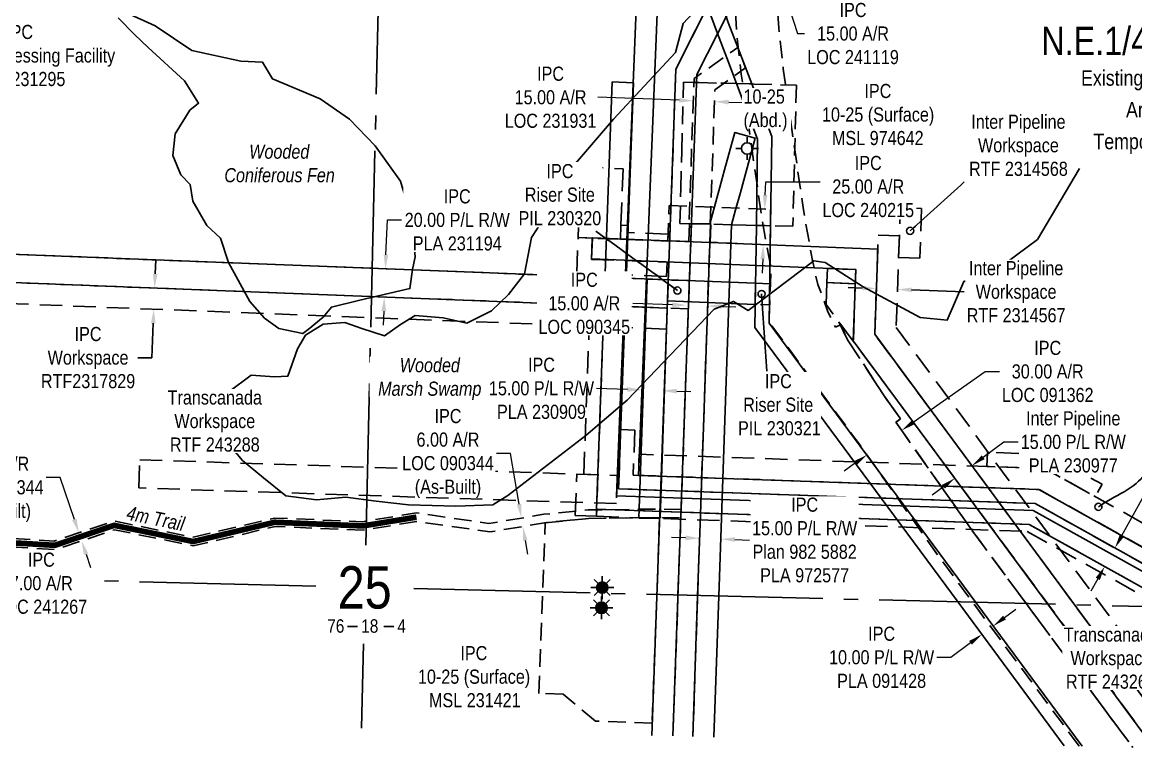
# Model space of a CAD drawing. Extents: x 394017 to 397185, y 6162863 to 6166407.
# Drawn here: x 395327 to 396116, y 6164206 to 6164729 of the extents above; entities that cross this region are included whole.
import ezdxf
from ezdxf.enums import TextEntityAlignment as Align

# ---------------------------------------------------------------- set-up
doc = ezdxf.new("R2010")
doc.units = 0
doc.header["$LTSCALE"] = 5
doc.header["$PDSIZE"] = 0.5
for name, pattern in [('foc-ACCESSROAD', [3.75, 2.5, -1.25]), ('foc-QUARTERLINE', [33, 25, -3, 2, -3]), ('HIDDEN2', [4.7625, 3.175, -1.5875])]:
    doc.linetypes.add(name, pattern=pattern)
doc.layers.get('Defpoints').update_dxf_attribs({"color": 9})
for name, color, linetype in [('10', 1, 'Continuous'), ('9', 3, 'Continuous'), ('AS-ROADS', 254, 'Continuous'), ('C-AR', 13, 'foc-ACCESSROAD'), ('C-RW', 13, 'Continuous'), ('C-SYMBOL', 7, 'Continuous'), ('C-WS', 13, 'foc-ACCESSROAD'), ('C-WS-S', 8, 'Continuous'), ('F-RW', 190, 'Continuous'), ('L-AREAREQUIRED', 7, 'Continuous'), ('L-AREAWORK', 7, 'Continuous'), ('L-SECLBL', 7, 'Continuous'), ('L-SECQ', 8, 'foc-QUARTERLINE'), ('T-EXISTING TFA', 220, 'HIDDEN2'), ('T-EXISTING TFA-T', 220, 'Continuous'), ('WETLAND', 143, 'Continuous'), ('WETLAND-T', 146, 'Continuous')]:
    doc.layers.add(name, color=color, linetype=linetype)
for name, color, linetype, lineweight in [('C-AR-T', 13, 'Continuous', 9), ('C-RW-T', 13, 'Continuous', 9), ('C-WS-T', 13, 'Continuous', 9), ('F-RW-T', 190, 'Continuous', 9), ('T-TEXT', 48, 'Continuous', 18)]:
    doc.layers.add(name, color=color, linetype=linetype, lineweight=lineweight)
doc.styles.add('100L', font='ARIALN.TTF', dxfattribs={"height": 11})
doc.styles.add('175L', font='ARIALN.TTF', dxfattribs={"height": 20})
doc.styles.add('80CG', font='ARIALN.TTF', dxfattribs={"height": 10})
doc.styles.add('80L', font='ARIALN.TTF', dxfattribs={"height": 10})
doc.styles.add('SIMPLEX', font='ARIALN.TTF')
doc.dimstyles.new('Compass 5 000', dxfattribs={"dimscale": 5, "dimtxt": 9, "dimasz": 2, "dimexe": 0.2, "dimexo": 0.0625, "dimgap": 0.5, "dimtad": 0, "dimtih": 1, "dimtoh": 1, "dimzin": 0, "dimdsep": 46, "dimtxsty": '80CG', "dimcen": 0.1, "dimse1": 1, "dimse2": 1, "dimclrd": 256, "dimclrt": 256, "dimaunit": 1, "dimadec": 4, "dimazin": 0, "dimtfac": 0.06, "dimtofl": 0, "dimtmove": 0, "dimatfit": 1, "dimfxl": 0.2, "dimtolj": 1, "dimtzin": 0, "dimlwd": -1, "dimarcsym": 0})

# ---------------------------------------------------------------- blocks, each defined once
blk = doc.blocks.new('L-SECLBL')
at = {"layer": '9', "color": 7}
for p, q in [((-5.08, -27.83), (-12.29, -27.83)), ((20.7, -27.83), (13.5, -27.83))]:
    blk.add_line(p, q, dxfattribs=at)
at = {"layer": '10', "color": 2, "style": 'SIMPLEX'}
blk.add_attdef('SEC', text='', height=30, dxfattribs=at).set_placement((0, 0), align=Align.MIDDLE)
at = {"layer": '10', "color": 5, "style": '80L'}
blk.add_attdef('TWP', text='', height=9.5, dxfattribs=at).set_placement((-14.43, -27.37), align=Align.MIDDLE_RIGHT)
blk.add_attdef('RGE', text='', height=9.5, dxfattribs=at).set_placement((3.62, -27.37), align=Align.MIDDLE_CENTER)
blk.add_attdef('MER', text='', height=9.5, dxfattribs=at).set_placement((23.17, -27.37), align=Align.MIDDLE_LEFT)
blk = doc.blocks.new('*D422')
at = {"layer": 'Defpoints', "color": 0, "transparency": 16777216}
for p in [(395932.93, 6164560.42), (395947.92, 6164559.88), (395947.21, 6164540.27)]:
    blk.add_point(p, dxfattribs=at)
at = {"layer": 'T-EXISTING TFA-T', "transparency": 16777216}
for p, q in [((395922.23, 6164541.18), (395912.24, 6164541.54)), ((395957.2, 6164539.91), (395994.47, 6164538.56))]:
    blk.add_line(p, q, dxfattribs=at)
for points in [[(395922.29, 6164542.84), (395922.17, 6164539.51), (395932.22, 6164540.81)], [(395957.26, 6164541.57), (395957.14, 6164538.24), (395947.21, 6164540.27)]]:
    blk.add_solid(points, dxfattribs=at)
at = {"layer": 'T-EXISTING TFA-T', "transparency": 16777216, "insert": (396031.28, 6164538.56), "char_height": 10, "attachment_point": 5, "style": '80CG', "bg_fill": 3, "box_fill_scale": 1.1, "bg_fill_color": 256, "bg_fill_true_color": 13158600, "bg_fill_transparency": 0}
blk.add_mtext('\\A1;Inter Pipeline\\PWorkspace\\PRTF 2314567', dxfattribs=at)
blk = doc.blocks.new('*D423')
at = {"layer": 'Defpoints', "color": 0, "transparency": 16777216}
for p in [(395421.28, 6164541.18), (395420.15, 6164526.22), (395420.69, 6164526.2)]:
    blk.add_point(p, dxfattribs=at)
at = {"layer": 'T-EXISTING TFA-T', "transparency": 16777216}
for p, q in [((395421.12, 6164551.2), (395421.51, 6164561.19)), ((395419.76, 6164516.23), (395418.81, 6164491.9)), ((395418.81, 6164491.9), (395408.81, 6164491.9))]:
    blk.add_line(p, q, dxfattribs=at)
for points in [[(395419.46, 6164551.26), (395422.79, 6164551.13), (395420.73, 6164541.21)], [(395418.09, 6164516.29), (395421.42, 6164516.16), (395420.15, 6164526.22)]]:
    blk.add_solid(points, dxfattribs=at)
at = {"layer": 'T-EXISTING TFA-T', "transparency": 16777216, "insert": (395373.58, 6164491.9), "char_height": 10, "attachment_point": 5, "style": '80CG', "bg_fill": 3, "box_fill_scale": 1.1, "bg_fill_color": 256, "bg_fill_true_color": 13158600, "bg_fill_transparency": 0}
blk.add_mtext('\\A1;IPC\\PWorkspace\\PRTF2317829', dxfattribs=at)
blk = doc.blocks.new('*D427')
at = {"layer": 'C-AR-T', "transparency": 16777216}
for p, q in [((395792.58, 6164674.18), (395734.85, 6164676.29)), ((395827.57, 6164672.9), (395837.56, 6164672.53))]:
    blk.add_line(p, q, dxfattribs=at)
for points in [[(395792.64, 6164675.84), (395792.52, 6164672.51), (395802.57, 6164673.81)], [(395827.63, 6164674.56), (395827.51, 6164671.23), (395817.57, 6164673.26)]]:
    blk.add_solid(points, dxfattribs=at)
at = {"layer": 'Defpoints', "color": 0, "transparency": 16777216}
for p in [(395802.57, 6164673.81), (395801.63, 6164648.11), (395816.63, 6164647.56)]:
    blk.add_point(p, dxfattribs=at)
at = {"layer": 'C-AR-T', "transparency": 16777216, "insert": (395701.34, 6164676.29), "char_height": 10, "attachment_point": 5, "style": '80CG', "bg_fill": 3, "box_fill_scale": 1.1, "bg_fill_color": 256, "bg_fill_true_color": 13158600, "bg_fill_transparency": 0}
blk.add_mtext('\\A1;IPC\\P15.00 A/R\\PLOC 231931', dxfattribs=at)
blk = doc.blocks.new('*D428')
at = {"layer": 'C-AR-T', "transparency": 16777216}
for p, q in [((395268.86, 6164332.99), (395258.86, 6164333.23)), ((395295.85, 6164332.35), (395306.18, 6164332.11))]:
    blk.add_line(p, q, dxfattribs=at)
for points in [[(395268.89, 6164334.66), (395268.82, 6164331.32), (395278.85, 6164332.75)], [(395295.88, 6164334.02), (395295.81, 6164330.69), (395285.85, 6164332.59)]]:
    blk.add_solid(points, dxfattribs=at)
at = {"layer": 'Defpoints', "color": 0, "transparency": 16777216}
for p in [(395285.85, 6164332.59), (395278.68, 6164325.35), (395285.67, 6164325.19)]:
    blk.add_point(p, dxfattribs=at)
at = {"layer": 'C-AR-T', "transparency": 16777216, "insert": (395340.48, 6164332.11), "char_height": 10, "attachment_point": 5, "style": '80CG', "bg_fill": 3, "box_fill_scale": 1.1, "bg_fill_color": 256, "bg_fill_true_color": 13158600, "bg_fill_transparency": 0}
blk.add_mtext('\\A1;IPC\\P7.00 A/R\\PLOC 241267', dxfattribs=at)
blk = doc.blocks.new('*D429')
at = {"layer": 'C-AR-T', "transparency": 16777216}
for p, q in [((395353.89, 6164406.94), (395343.89, 6164406.94)), ((395363.87, 6164377.36), (395353.89, 6164406.94)), ((395372.18, 6164352.73), (395375.38, 6164343.25))]:
    blk.add_line(p, q, dxfattribs=at)
for points in [[(395365.45, 6164377.9), (395362.29, 6164376.83), (395367.06, 6164367.89)], [(395373.76, 6164353.26), (395370.6, 6164352.2), (395368.98, 6164362.21)]]:
    blk.add_solid(points, dxfattribs=at)
at = {"layer": 'Defpoints', "color": 0, "transparency": 16777216}
for p in [(395386.8, 6164374.55), (395388.72, 6164368.86), (395367.06, 6164367.89)]:
    blk.add_point(p, dxfattribs=at)
at = {"layer": 'C-AR-T', "transparency": 16777216, "insert": (395309.6, 6164406.94), "char_height": 10, "attachment_point": 5, "style": '80CG'}
blk.add_mtext('\\A1;IPC\\P6.00 A/R\\PLOC 090344\\P(As-Built)', dxfattribs=at)
blk = doc.blocks.new('*D430')
at = {"layer": 'C-AR-T', "transparency": 16777216}
for p, q in [((395672.95, 6164424.03), (395662.95, 6164424.03)), ((395679.02, 6164388.16), (395672.95, 6164424.03)), ((395683.36, 6164362.5), (395685.03, 6164352.64))]:
    blk.add_line(p, q, dxfattribs=at)
for points in [[(395680.66, 6164388.43), (395677.38, 6164387.88), (395680.69, 6164378.3)], [(395685, 6164362.78), (395681.72, 6164362.23), (395681.69, 6164372.36)]]:
    blk.add_solid(points, dxfattribs=at)
at = {"layer": 'Defpoints', "color": 0, "transparency": 16777216}
for p in [(395671.02, 6164376.66), (395680.69, 6164378.3), (395672.02, 6164370.73)]:
    blk.add_point(p, dxfattribs=at)
at = {"layer": 'C-AR-T', "transparency": 16777216, "insert": (395628.66, 6164424.03), "char_height": 10, "attachment_point": 5, "style": '80CG', "bg_fill": 3, "box_fill_scale": 1.1, "bg_fill_color": 256, "bg_fill_true_color": 13158600, "bg_fill_transparency": 0}
blk.add_mtext('\\A1;IPC\\P6.00 A/R\\PLOC 090344\\P(As-Built)', dxfattribs=at)
blk = doc.blocks.new('*D432')
at = {"layer": 'C-AR-T', "transparency": 16777216}
for p, q in [((395958.35, 6164446.1), (396009.4, 6164482.09)), ((396009.4, 6164482.09), (396019.4, 6164482.09)), ((395917.49, 6164417.3), (395909.32, 6164411.53))]:
    blk.add_line(p, q, dxfattribs=at)
for points in [[(395957.39, 6164447.46), (395959.31, 6164444.74), (395950.17, 6164440.34)], [(395916.53, 6164418.66), (395918.45, 6164415.93), (395925.66, 6164423.06)]]:
    blk.add_solid(points, dxfattribs=at)
at = {"layer": 'Defpoints', "color": 0, "transparency": 16777216}
for p in [(395950.17, 6164440.34), (395950.88, 6164439.34), (395926.37, 6164422.06)]:
    blk.add_point(p, dxfattribs=at)
at = {"layer": 'C-AR-T', "transparency": 16777216, "insert": (396053.67, 6164482.09), "char_height": 10, "attachment_point": 5, "style": '80CG'}
blk.add_mtext('\\A1;IPC\\P30.00 A/R\\PLOC 091362', dxfattribs=at)
blk = doc.blocks.new('*D433')
at = {"layer": 'C-AR-T', "transparency": 16777216}
for p, q in [((395787.65, 6164529.38), (395759.58, 6164530.35)), ((395822.63, 6164528.18), (395832.63, 6164527.84))]:
    blk.add_line(p, q, dxfattribs=at)
for points in [[(395787.71, 6164531.05), (395787.59, 6164527.72), (395797.64, 6164529.04)], [(395822.69, 6164529.84), (395822.57, 6164526.51), (395812.64, 6164528.52)]]:
    blk.add_solid(points, dxfattribs=at)
at = {"layer": 'Defpoints', "color": 0, "transparency": 16777216}
for p in [(395798.49, 6164553.78), (395813.49, 6164553.27), (395797.64, 6164529.04)]:
    blk.add_point(p, dxfattribs=at)
at = {"layer": 'C-AR-T', "transparency": 16777216, "insert": (395725.24, 6164530.35), "char_height": 10, "attachment_point": 5, "style": '80CG', "bg_fill": 3, "box_fill_scale": 1.1, "bg_fill_color": 256, "bg_fill_true_color": 13158600, "bg_fill_transparency": 0}
blk.add_mtext('\\A1;IPC\\P15.00 A/R\\PLOC 090345', dxfattribs=at)
blk = doc.blocks.new('*D434')
at = {"layer": 'C-AR-T', "transparency": 16777216}
for p, q in [((395856.93, 6164801.02), (395857.32, 6164811.01)), ((395855.95, 6164775.98), (395856.54, 6164791.03)), ((395856.25, 6164783.5), (395876.38, 6164721.4)), ((395855.56, 6164765.98), (395855.17, 6164755.99)), ((395876.38, 6164721.4), (395881.38, 6164721.4))]:
    blk.add_line(p, q, dxfattribs=at)
for points in [[(395855.27, 6164801.09), (395858.6, 6164800.96), (395856.54, 6164791.03)], [(395853.89, 6164766.05), (395857.22, 6164765.92), (395855.95, 6164775.98)]]:
    blk.add_solid(points, dxfattribs=at)
at = {"layer": 'Defpoints', "color": 0, "transparency": 16777216}
for p in [(395856.54, 6164791.03), (395862.27, 6164790.81), (395861.68, 6164775.75)]:
    blk.add_point(p, dxfattribs=at)
at = {"layer": 'C-AR-T', "transparency": 16777216, "insert": (395915.7, 6164721.4), "char_height": 10, "attachment_point": 5, "style": '80CG', "bg_fill": 3, "box_fill_scale": 1.1, "bg_fill_color": 256, "bg_fill_true_color": 13158600, "bg_fill_transparency": 0}
blk.add_mtext('\\A1;IPC\\P15.00 A/R\\PLOC 241119', dxfattribs=at)
blk = doc.blocks.new('*D435')
at = {"layer": 'C-RW-T', "transparency": 16777216}
for p, q in [((396023.08, 6164307.79), (396031.12, 6164313.73)), ((395998.97, 6164289.94), (395985.04, 6164279.64)), ((395985.04, 6164279.64), (395975.04, 6164279.64))]:
    blk.add_line(p, q, dxfattribs=at)
for points in [[(396022.09, 6164309.13), (396024.07, 6164306.45), (396015.04, 6164301.84)], [(395997.97, 6164291.28), (395999.96, 6164288.6), (396007, 6164295.89)]]:
    blk.add_solid(points, dxfattribs=at)
at = {"layer": 'Defpoints', "color": 0, "transparency": 16777216}
for p in [(395875.44, 6164490.46), (395867.41, 6164484.51), (396015.04, 6164301.84)]:
    blk.add_point(p, dxfattribs=at)
at = {"layer": 'C-RW-T', "transparency": 16777216, "insert": (395935.96, 6164279.64), "char_height": 10, "attachment_point": 5, "style": '80CG'}
blk.add_mtext('\\A1;IPC\\P10.00 P/L R/W\\PPLA 091428', dxfattribs=at)
blk = doc.blocks.new('*D436')
at = {"layer": 'C-RW-T', "transparency": 16777216}
for p, q in [((395755.77, 6164469.4), (395734, 6164470.15)), ((395790.75, 6164468.19), (395800.74, 6164467.85))]:
    blk.add_line(p, q, dxfattribs=at)
for points in [[(395755.83, 6164471.06), (395755.71, 6164467.73), (395765.77, 6164469.05)], [(395790.8, 6164469.86), (395790.69, 6164466.53), (395780.75, 6164468.54)]]:
    blk.add_solid(points, dxfattribs=at)
at = {"layer": 'Defpoints', "color": 0, "transparency": 16777216}
for p in [(395765.77, 6164469.05), (395765.32, 6164456.25), (395780.31, 6164455.73)]:
    blk.add_point(p, dxfattribs=at)
at = {"layer": 'C-RW-T', "transparency": 16777216, "insert": (395694.91, 6164470.15), "char_height": 10, "attachment_point": 5, "style": '80CG'}
blk.add_mtext('\\A1;IPC\\P15.00 P/L R/W\\PPLA 230909', dxfattribs=at)
blk = doc.blocks.new('*D438')
at = {"layer": 'C-RW-T', "transparency": 16777216}
for p, q in [((395584.71, 6164564.8), (395585.67, 6164589.41)), ((395585.67, 6164589.41), (395595.67, 6164589.41)), ((395583.15, 6164524.87), (395582.76, 6164514.88))]:
    blk.add_line(p, q, dxfattribs=at)
for points in [[(395583.05, 6164564.86), (395586.38, 6164564.73), (395584.32, 6164554.81)], [(395581.49, 6164524.93), (395584.82, 6164524.8), (395583.54, 6164534.86)]]:
    blk.add_solid(points, dxfattribs=at)
at = {"layer": 'Defpoints', "color": 0, "transparency": 16777216}
for p in [(395584.32, 6164554.81), (395617.86, 6164553.5), (395617.09, 6164533.55)]:
    blk.add_point(p, dxfattribs=at)
at = {"layer": 'C-RW-T', "transparency": 16777216, "insert": (395635.21, 6164589.41), "char_height": 10, "attachment_point": 5, "style": '80CG', "bg_fill": 3, "box_fill_scale": 1.1, "bg_fill_color": 256, "bg_fill_true_color": 13158600, "bg_fill_transparency": 0}
blk.add_mtext('\\A1;IPC\\P20.00 P/L R/W\\PPLA 231194', dxfattribs=at)
blk = doc.blocks.new('*D441')
at = {"layer": 'C-RW-T', "transparency": 16777216}
for p, q in [((395796.98, 6164364.29), (395786.99, 6164364.63)), ((395831.93, 6164363.08), (395842.31, 6164362.72))]:
    blk.add_line(p, q, dxfattribs=at)
for points in [[(395797.04, 6164365.95), (395796.92, 6164362.62), (395806.98, 6164363.94)], [(395831.99, 6164364.75), (395831.87, 6164361.42), (395821.94, 6164363.43)]]:
    blk.add_solid(points, dxfattribs=at)
at = {"layer": 'Defpoints', "color": 0, "transparency": 16777216}
for p in [(395808.98, 6164421.99), (395823.94, 6164421.47), (395821.94, 6164363.43)]:
    blk.add_point(p, dxfattribs=at)
at = {"layer": 'C-RW-T', "transparency": 16777216, "insert": (395881.4, 6164362.72), "char_height": 10, "attachment_point": 5, "style": '80CG', "bg_fill": 3, "box_fill_scale": 1.1, "bg_fill_color": 256, "bg_fill_true_color": 13158600, "bg_fill_transparency": 0}
blk.add_mtext('\\A1;IPC\\P15.00 P/L R/W\\PPlan 982 5882\\PPLA 972577', dxfattribs=at)
blk = doc.blocks.new('*D443')
at = {"layer": 'Defpoints', "color": 0, "transparency": 16777216}
for p in [(395997.6, 6164418.52), (395985.54, 6164409.61), (395999.92, 6164415.38)]:
    blk.add_point(p, dxfattribs=at)
at = {"layer": 'F-RW-T', "transparency": 16777216}
for p, q in [((396007.96, 6164421.32), (396022.68, 6164432.2)), ((396022.68, 6164432.2), (396032.68, 6164432.2)), ((395979.82, 6164400.53), (395971.78, 6164394.58))]:
    blk.add_line(p, q, dxfattribs=at)
for points in [[(396006.97, 6164422.66), (396008.95, 6164419.98), (395999.92, 6164415.38)], [(395978.83, 6164401.87), (395980.81, 6164399.19), (395987.86, 6164406.47)]]:
    blk.add_solid(points, dxfattribs=at)
at = {"layer": 'F-RW-T', "transparency": 16777216, "insert": (396071.77, 6164432.2), "char_height": 10, "attachment_point": 5, "style": '80CG', "bg_fill": 3, "box_fill_scale": 1.1, "bg_fill_color": 256, "bg_fill_true_color": 13158600, "bg_fill_transparency": 0}
blk.add_mtext('\\A1;Inter Pipeline\\P15.00 P/L R/W\\PPLA 230977', dxfattribs=at)
blk = doc.blocks.new('*D444')
at = {"layer": 'Defpoints', "color": 0, "transparency": 16777216}
for p in [(396079.95, 6164369.01), (396072.65, 6164355.91), (396101.33, 6164357.11)]:
    blk.add_point(p, dxfattribs=at)
at = {"layer": 'F-RW-T', "transparency": 16777216}
for p, q in [((396106.19, 6164365.84), (396121.65, 6164393.6)), ((396121.65, 6164393.6), (396131.65, 6164393.6)), ((396089.16, 6164335.27), (396084.3, 6164326.53))]:
    blk.add_line(p, q, dxfattribs=at)
for points in [[(396104.74, 6164366.65), (396107.65, 6164365.03), (396101.33, 6164357.11)], [(396087.71, 6164336.08), (396090.62, 6164334.46), (396094.03, 6164344.01)]]:
    blk.add_solid(points, dxfattribs=at)
at = {"layer": 'F-RW-T', "transparency": 16777216, "insert": (396170.74, 6164393.6), "char_height": 10, "attachment_point": 5, "style": '80CG'}
blk.add_mtext('\\A1;White Spruce\\P15.00 P/L R/W\\PPLA 240239', dxfattribs=at)
blk = doc.blocks.new('GABD')
for p, q in [((0, 0.81), (0, 1.62)), ((-0.81, 0), (-1.62, 0)), ((1.62, 0), (0.81, 0)), ((0, -0.81), (0, -1.62))]:
    blk.add_line(p, q)
blk.add_circle((0, 0), 0.8)
blk = doc.blocks.new('GAS')
h = blk.add_hatch(color=255)
h.dxf.hatch_style = 1
edge = h.paths.add_edge_path()
edge.add_arc((0, 0), 0.9, 0, 360)
for p, q in [((0, 0.81), (0, 1.62)), ((-0.81, 0), (-1.62, 0)), ((-0.57, 0.57), (-1.14, 1.14)), ((0.57, 0.57), (1.14, 1.14)), ((1.62, 0), (0.81, 0)), ((-0.57, -0.57), (-1.14, -1.14)), ((0, -0.81), (0, -1.62)), ((1.14, -1.14), (0.57, -0.57))]:
    blk.add_line(p, q)
blk.add_circle((0, 0), 0.8)

msp = doc.modelspace()

# ---------------------------------------------------------------- linework, layer by layer
at = {"layer": 'AS-ROADS', "const_width": 3.999, "flags": 128}
msp.add_lwpolyline([(395606.298, 6164378.943), (395568.374, 6164372.727), (395505.881, 6164375.319), (395448.094, 6164361.685), (395392.035, 6164373.149), (395350.032, 6164358.976), (395265.308, 6164364.09), (395228.939, 6164347.981), (395195.273, 6164359.201)], dxfattribs=at)
at = {"layer": 'C-AR', "flags": 128}
msp.add_lwpolyline([(396075.926, 6164216.746), (395975.569, 6164352.269), (395922.549, 6164427.475), (395856.229, 6164517.062), (395857.554, 6164554.869), (395850.887, 6164591.81), (395836.463, 6164692.807), (395833.166, 6164722.992), (395829.437, 6164788.487), (395834.697, 6165054.996), (395864.668, 6165053.821), (395864.167, 6165028.411), (395878.832, 6165027.823), (395877.666, 6164997.924), (395877.666, 6164997.924), (395863.575, 6164998.422), (395861.012, 6164868.554), (395872.814, 6164867.986), (395871.842, 6164838.346), (395860.42, 6164838.571), (395859.443, 6164789.044), (395863.062, 6164725.474), (395866.22, 6164696.556), (395880.497, 6164596.594), (395887.179, 6164559.567), (395890.795, 6164543.805), (395897.946, 6164524.451), (395903.156, 6164513.51), (395906.767, 6164515.229), (395911.861, 6164504.53), (395937.767, 6164464.874), (395949.333, 6164448.469), (395946.065, 6164446.165), (395999.877, 6164369.835), (396113.945, 6164215.796)], dxfattribs=at)
for points in [[(395814.419, 6164586.63), (395817.872, 6164681.691), (395839.494, 6164697.197), (395833.971, 6164711.694), (395803.149, 6164689.592), (395799.423, 6164587.007)], [(395137.65, 6164365.417), (395171.077, 6164364.104), (395229.092, 6164344.769), (395265.856, 6164361.053), (395350.436, 6164355.947), (395392.227, 6164370.049), (395448.14, 6164358.615), (395506.169, 6164372.306), (395568.556, 6164369.718), (395606.326, 6164375.909), (395658.406, 6164368.447), (395698.47, 6164375.154), (395728.314, 6164378.02), (395778.631, 6164378.705), (395793.622, 6164378.423), (395793.861, 6164384.413), (395777.861, 6164384.696), (395727.985, 6164384.014), (395696.64, 6164380.997), (395657.646, 6164374.397), (395606.27, 6164381.977), (395568.192, 6164375.736), (395505.593, 6164378.332), (395448.048, 6164364.755), (395391.843, 6164376.249), (395349.628, 6164362.005), (395264.76, 6164367.127), (395228.786, 6164351.193), (395172.166, 6164370.063), (395137.629, 6164371.42)]]:
    msp.add_lwpolyline(points, close=True, dxfattribs=at)
at = {"layer": 'C-AR'}
msp.add_lwpolyline([(395784.412, 6164574.725), (395785.32, 6164599.7), (395857.186, 6164596.897), (395857.294, 6164585.721), (395856.81, 6164571.902), (395814.378, 6164573.556), (395814.847, 6164586.452), (395799.856, 6164586.811), (395799.395, 6164574.141), (395784.412, 6164574.725)], close=True, dxfattribs=at)
msp.add_lwpolyline([(395788.028, 6164223.959), (395791.654, 6164323.782), (395793.311, 6164369.405), (395793.416, 6164372.282), (395793.527, 6164375.346), (395793.645, 6164378.584), (395800.76, 6164574.459), (395801.208, 6164586.778), (395808.636, 6164586.58), (395814.627, 6164586.43), (395807.337, 6164374.286), (395805.585, 6164323.329), (395802.19, 6164223.585)], dxfattribs=at)
at = {"layer": 'C-AR-T'}
for p, q in [((395853.446, 6164607.047), (395853.808, 6164616.339)), ((395853.808, 6164616.339), (395901.929, 6164616.339)), ((395851.681, 6164561.811), (395851.292, 6164551.822))]:
    msp.add_line(p, q, dxfattribs=at)
for points in [[(395851.781, 6164607.112), (395855.11, 6164606.982), (395853.056, 6164597.058)], [(395850.017, 6164561.876), (395853.346, 6164561.746), (395852.071, 6164571.799)]]:
    msp.add_solid(points, dxfattribs=at)
at = {"layer": 'C-RW'}
for points in [[(396065.389, 6164217.009), (395990.094, 6164318.74), (395846.131, 6164513.261), (395847.174, 6164585.626), (395848.056, 6164646.772), (395833.093, 6164686.026), (395826.215, 6164704.263), (395819.596, 6164721.436), (395812.549, 6164740.56), (395813.523, 6164765.433), (395825.937, 6164732.867), (395827.276, 6164729.354), (395834.527, 6164710.33), (395843.894, 6164685.757), (395858.04, 6164648.647), (395857.182, 6164585.369), (395856.247, 6164516.396), (396002.763, 6164318.425), (396078.059, 6164216.693)], [(395802.19, 6164223.585), (395805.585, 6164323.329), (395807.337, 6164374.286), (395814.627, 6164586.43), (395814.694, 6164588.384), (395821.327, 6164612.661), (395824.707, 6164625.03), (395831.9, 6164651.354), (395846.372, 6164647.406), (395835.856, 6164608.923), (395832.503, 6164596.655), (395829.611, 6164586.072), (395820.541, 6164322.956), (395817.137, 6164223.211)]]:
    msp.add_lwpolyline(points, dxfattribs=at)
for points in [[(395165.065, 6164591.187), (395185.046, 6164590.498), (395184.354, 6164570.427), (395846.583, 6164544.614), (395846.367, 6164529.617), (395784.206, 6164532.04), (395784.025, 6164527.045), (395163.687, 6164551.225)], [(395769.767, 6164547.576), (395784.75, 6164546.992), (395778.935, 6164378.312), (395763.929, 6164378.225), (395769.767, 6164547.576)]]:
    msp.add_lwpolyline(points, close=True, dxfattribs=at)
msp.add_polyline3d([(395773.032, 6164224.332, 622.014), (395790.176, 6164696.297, 612.402), (395812.549, 6164740.56, 612.953), (395824.883, 6165055.445, 600), (395839.871, 6165054.857, 600), (395827.41, 6164736.709, 612.953), (395805.047, 6164692.466, 612.402), (395788.028, 6164223.959, 621.994)], dxfattribs=at)
at = {"layer": 'C-WS'}
msp.add_lwpolyline([(395790.176, 6164696.297), (395784.751, 6164547.024), (395574.888, 6164555.178), (395164.376, 6164571.206), (395174.704, 6164870.81), (395300.838, 6164865.794), (395300.794, 6164923.504), (395634.215, 6164912.859), (395834.134, 6164905.02), (395828.944, 6164771.165), (395812.549, 6164740.56), (395790.176, 6164696.297)], dxfattribs=at)
for points in [[(395875.549, 6164684.966), (395873.051, 6164584.97), (395857.182, 6164585.369), (395853.4, 6164585.464), (395852.068, 6164585.503), (395847.174, 6164585.626), (395840.078, 6164585.806), (395829.611, 6164586.072), (395814.627, 6164586.43), (395808.636, 6164586.58), (395799.627, 6164586.805), (395793.054, 6164586.969), (395793.667, 6164611.492), (395794.342, 6164638.502), (395795.552, 6164686.963), (395803.259, 6164686.771), (395806.47, 6164686.691), (395821.942, 6164686.305), (395825.551, 6164686.215), (395833.093, 6164686.026), (395833.551, 6164686.015), (395842.394, 6164685.794), (395843.894, 6164685.757), (395845.552, 6164685.715), (395875.549, 6164684.966)], [(395697.485, 6164374.807), (395728.314, 6164378.02), (395778.631, 6164378.705), (395773.346, 6164232.974), (395733.115, 6164234.446), (395710.347, 6164253.53), (395693.096, 6164254.157)]]:
    msp.add_lwpolyline(points, close=True, dxfattribs=at)
at = {"layer": 'C-WS', "flags": 128}
for points in [[(395799.015, 6164526.428), (395784.023, 6164527.012), (395784.75, 6164546.992), (395799.742, 6164546.44)], [(395846.583, 6164544.614), (395856.624, 6164544.223), (395856.421, 6164529.225), (395846.367, 6164529.617)]]:
    msp.add_lwpolyline(points, close=True, dxfattribs=at)
at = {"layer": 'F-RW', "flags": 128}
msp.add_lwpolyline([(396274.713, 6164211.78), (396235.269, 6164265.159), (396154.836, 6164205.725), (395931.055, 6164508.568), (395933.237, 6164568.791), (395730.966, 6164576.856), (395730.369, 6164561.879), (395917.663, 6164554.412), (395915.888, 6164503.873), (396129.035, 6164215.419)], dxfattribs=at)
at = {"layer": 'L-SECQ'}
for p, q in [((395588.358, 6165133.345), (395570.319, 6164359.202)), ((395535.114, 6164330.066), (394764.974, 6164349.207)), ((395604.373, 6164328.358), (396373.87, 6164309.509)), ((395568.688, 6164289.221), (395567.295, 6164229.453))]:
    msp.add_line(p, q, dxfattribs=at)
at = {"layer": 'T-EXISTING TFA'}
for points in [[(395752.76, 6164625.692), (395750.812, 6164575.748), (395720.845, 6164576.917), (395722.794, 6164626.861)], [(395750.812, 6164575.748), (395784.402, 6164574.438), (395784.597, 6164579.432), (395756.001, 6164580.548), (395756.196, 6164585.542), (395751.202, 6164585.737)], [(395730.834, 6164576.528), (395730.25, 6164561.544), (395783.886, 6164559.452), (395783.496, 6164549.463), (395719.872, 6164551.945), (395720.845, 6164576.917)], [(395163.687, 6164551.225), (395784.025, 6164527.045), (395783.48, 6164512.06), (395163.013, 6164536.245), (395163.687, 6164551.225)], [(395734.904, 6164408.937), (395724.914, 6164409.301), (395730.012, 6164549.098), (395740.001, 6164548.734)], [(395897.179, 6164545.031), (395917.228, 6164544.249), (395915.886, 6164503.679), (395896.679, 6164529.624)], [(395410.231, 6164419.613), (395748.673, 6164408.484), (395748.015, 6164388.495), (395409.574, 6164399.624)], [(395733.839, 6164379.565), (395718.855, 6164380.108), (395719.919, 6164409.48), (395734.904, 6164408.937)], [(396221.209, 6164273.169), (396040.569, 6164373.783), (395734.015, 6164384.56), (395733.839, 6164379.565), (396039.189, 6164368.831), (396216.798, 6164269.904)]]:
    msp.add_lwpolyline(points, close=True, dxfattribs=at)
for points in [[(395948.03, 6164562.946), (395949.3, 6164598.011), (395964.285, 6164597.468), (395963.014, 6164562.403), (395948.03, 6164562.946)], [(396274.713, 6164211.78), (396235.269, 6164265.159), (396154.836, 6164205.725), (395931.055, 6164508.568), (395933.599, 6164578.781), (395948.582, 6164578.184), (395946.229, 6164513.264), (396157.984, 6164226.695), (396238.418, 6164286.13), (396293.707, 6164211.305)], [(396129.284, 6164215.413), (395915.886, 6164503.679), (395905.74, 6164517.385), (395911.861, 6164504.53), (395937.767, 6164464.874), (395949.333, 6164448.469), (395946.065, 6164446.165), (395999.877, 6164369.835), (396113.945, 6164215.796)], [(396294.181, 6164211.212), (396245.715, 6164276.683), (396044.707, 6164388.642), (395749.547, 6164399.018), (395751.079, 6164441.031), (395761.068, 6164440.667), (395759.901, 6164408.657), (396047.467, 6164398.547), (396252.465, 6164284.366), (396306.852, 6164210.896)]]:
    msp.add_lwpolyline(points, dxfattribs=at)
at = {"layer": 'T-EXISTING TFA', "flags": 128}
msp.add_lwpolyline([(396010.984, 6164424.845), (396010.632, 6164414.852), (396051.607, 6164413.411), (396087.426, 6164393.461), (396092.292, 6164402.197), (396054.367, 6164423.32)], close=True, dxfattribs=at)
msp.add_lwpolyline([(396306.852, 6164210.896), (396252.465, 6164284.366), (396047.467, 6164398.547), (395763.68, 6164408.524), (395764.207, 6164423.515), (396051.607, 6164413.411), (396262.594, 6164295.894), (396325.806, 6164210.503)], dxfattribs=at)
at = {"layer": 'WETLAND'}
for points in [[(396076.173, 6164625.898), (396046.361, 6164575.526), (396016.24, 6164553.163), (395994.334, 6164545.861), (395982.468, 6164518.479), (395963.3, 6164520.304), (395922.958, 6164542.074), (395895.864, 6164559.266), (395887.998, 6164560.465), (395841.448, 6164525.324), (395830.951, 6164531.714), (395817.26, 6164526.237), (395755.649, 6164461.888), (395726.428, 6164436.884), (395671.095, 6164394.28), (395660.428, 6164387.77), (395634.24, 6164386.707), (395600.648, 6164387.656), (395577.647, 6164390.368), (395556.225, 6164392.989), (395535.538, 6164391.213), (395513.732, 6164394.055), (395497.845, 6164406.847), (395483.106, 6164418.979), (395466.422, 6164438.546), (395468, 6164448.747), (395473.444, 6164467.632), (395489.164, 6164479.392), (395505.724, 6164478.239), (395515.261, 6164478.876), (395522.119, 6164498.273), (395527.62, 6164507.852), (395540.143, 6164515.64), (395555.446, 6164516.737), (395567.669, 6164512.469), (395583.606, 6164507.393), (395594.957, 6164515.447), (395605.416, 6164521.771), (395625.306, 6164520.03), (395642.111, 6164516.29), (395659.437, 6164524.988), (395671.584, 6164536.559), (395682.876, 6164551.211), (395687.771, 6164576.913), (395687.769, 6164576.962), (395695.9, 6164589.217), (395714.301, 6164614.044), (395718.975, 6164629.524), (395745.846, 6164660.777), (395789.95, 6164708.094), (395795.208, 6164728.54), (395809.228, 6164743.436)], [(395403.481, 6164734.871), (395421.143, 6164726.985), (395447.026, 6164709.385), (395481.881, 6164701.792), (395497.207, 6164701.167), (395504.313, 6164689.369), (395538.133, 6164675.22), (395558.839, 6164660.725), (395577.115, 6164641.84), (395595.075, 6164616.897), (395603.11, 6164589.56), (395605.428, 6164563.407), (395603.598, 6164554.256), (395601.667, 6164540.777), (395566.181, 6164532.735), (395546.001, 6164527.702), (395540.112, 6164520.547), (395529.67, 6164511.925), (395525.753, 6164508.981), (395508.808, 6164512.552), (395498.711, 6164519.909), (395488.153, 6164531.759), (395473.164, 6164559.266), (395467.387, 6164576.52), (395457.724, 6164585.493), (395447.716, 6164602.748), (395445.991, 6164614.482), (395439.434, 6164621.384), (395433.567, 6164635.188), (395435.293, 6164650.372), (395445.646, 6164667.282), (395451.857, 6164672.114), (395441.849, 6164687.988), (395416.112, 6164711.555), (395406.532, 6164720.89), (395394.881, 6164732.541)]]:
    msp.add_lwpolyline(points, dxfattribs=at)

# ---------------------------------------------------------------- block references
at = {"layer": 'C-WS-S', "color": 3, "xscale": 4.998209999999963, "yscale": 4.998209999999963, "zscale": 4.998209999999963}
for p in [(395737.971, 6164329.069), (395737.44, 6164314.719)]:
    msp.add_blockref('GAS', p, dxfattribs=at)
at = {"layer": 'L-SECLBL', "color": 2, "xscale": 0.9996419999999939, "yscale": 0.9996419999999939, "zscale": 0.9996419999999939}
msp.add_blockref('L-SECLBL', (395569.62, 6164329.209), dxfattribs=at).add_auto_attribs({'SEC': '25', 'TWP': '76', 'RGE': '18', 'MER': '4'})

# ---------------------------------------------------------------- texts
at = {"layer": 'C-SYMBOL', "color": 3, "style": '175L'}
msp.add_text('N.E.1/4 Sec. 25-76-18-W.4M.', height=19.99284, dxfattribs=at).set_placement((396199.312, 6164700.265), align=Align.BOTTOM_CENTER)
at = {"layer": 'C-WS-T', "insert": (395325.038, 6164705.862), "char_height": 9.99642, "width": 135.56305, "attachment_point": 5, "style": '80CG'}
msp.add_mtext('\\A1;IPC\\PCentral Processing Facility\\PMSL 231295', dxfattribs=at)
at = {"layer": 'C-WS-T', "insert": (395606.697, 6164287.63), "char_height": 9.99633, "attachment_point": 1, "style": '80L'}
msp.add_mtext_dynamic_manual_height_columns('\\pi30.721;IPC\\P\\pi0.66367;10-25 (Surface)\\P\\pi8.4984;MSL 231421', width=78.96596, gutter_width=50, heights=[0], dxfattribs=at)
at = {"layer": 'L-AREAREQUIRED', "color": 5, "style": '100L'}
for s, p in [('Area Required = 0.120  0.30 Ac.', (396199.312, 6164658.738)), ('Temporary Workspace = 0.043  0.11 Ac.', (396199.312, 6164636.246))]:
    msp.add_text(s, height=10.99606, dxfattribs=at).set_placement(p, align=Align.BOTTOM_CENTER)
at = {"layer": 'L-AREAWORK', "color": 5, "style": '100L'}
msp.add_text('Existing Area Acquired = 0.704 ha  1.74 Ac.', height=10.99606, dxfattribs=at).set_placement((396199.312, 6164681.23), align=Align.BOTTOM_CENTER)
at = {"layer": 'T-EXISTING TFA-T', "insert": (396032.893, 6164642.277), "char_height": 9.99642, "width": 69.57713, "attachment_point": 5, "style": '80CG'}
msp.add_mtext('\\A1;Inter Pipeline\\PWorkspace\\PRTF 2314568', dxfattribs=at)
at = {"layer": 'T-TEXT', "insert": (395402.229, 6164387.087), "char_height": 9.99639, "attachment_point": 1, "rotation": 348.442433, "style": '80L'}
msp.add_mtext_dynamic_manual_height_columns('{\\fArial Narrow|b0|i1|c0|p34;4m Trail}', width=41.95539, gutter_width=50, heights=[0], dxfattribs=at)

# ---------------------------------------------------------------- dimensions: what is measured, and where the dimension line sits
at = {"layer": 'C-RW-T'}
dim = msp.add_linear_dim(base=(396015.039, 6164301.837), p1=(395867.409, 6164484.511), p2=(395875.443, 6164490.458), angle=36.504704, text='IPC\\P10.00 P/L R/W\\PPLA 091428', dimstyle='Compass 5 000', dxfattribs=at)
dim.commit()
dim.dimension.update_dxf_attribs({"geometry": '*D435', "text_midpoint": (395935.956, 6164279.636), "dimtype": 161})

# ---------------------------------------------------------------- leaders
at = {"layer": 'T-EXISTING TFA-T', "path_type": 1}
msp.add_leader([(396089.635, 6164386.254), (396122.737, 6164410.01), (396129.089, 6164426.106)], dimstyle='Compass 5 000', override={"dimasz": 1, "dimldrblk": 'DotBlank', "dimtfill": 1}, dxfattribs=at)

# ---------------------------------------------------------------- next in the draw order: texts
at = {"layer": 'T-EXISTING TFA-T', "insert": (395463.391, 6164446.961), "char_height": 10, "width": 66.46426, "attachment_point": 5, "style": '80CG', "bg_fill": 3, "box_fill_scale": 1.1, "bg_fill_color": 256, "bg_fill_true_color": 13158600, "bg_fill_transparency": 0}
msp.add_mtext('\\A1;Transcanada\\PWorkspace\\PRTF 243288', dxfattribs=at)
at = {"layer": 'WETLAND-T', "char_height": 9.99633, "attachment_point": 1, "style": '80L', "bg_fill": 3, "box_fill_scale": 1.1, "bg_fill_color": 256, "bg_fill_transparency": 0}
for s, insert in [('\\pi20.262;{\\fArial Narrow|b0|i1|c0|p34;Wooded \\P\\pi2.6629;Coniferous Fen}', (395467.503, 6164642.816)), ('\\pi20.262;{\\fArial Narrow|b0|i1|c0|p34;Wooded \\P\\pi4.9608;Marsh Swamp}', (395574.199, 6164491.585))]:
    msp.add_mtext_dynamic_manual_height_columns(s, width=82.30302, gutter_width=50, heights=[0], dxfattribs=dict(at, insert=insert))

# ---------------------------------------------------------------- next in the draw order: dimensions: what is measured, and where the dimension line sits
at = {"layer": 'C-AR-T'}
dim = msp.add_linear_dim(base=(395285.848, 6164332.589), p1=(395278.677, 6164325.351), p2=(395285.673, 6164325.185), angle=358.644394, text='IPC\\P7.00 A/R\\PLOC 241267', dimstyle='Compass 5 000', override={"dimtfill": 1}, dxfattribs=at)
dim.commit()
dim.dimension.update_dxf_attribs({"geometry": '*D428', "text_midpoint": (395340.477, 6164332.107), "dimtype": 161})
at = {"layer": 'T-EXISTING TFA-T'}
for base, p1, p2, angle, text, picture, middle in [((395947.208, 6164540.27), (395932.934, 6164560.424), (395947.919, 6164559.881), 357.924789, 'Inter Pipeline\\PWorkspace\\PRTF 2314567', '*D422', (396031.28, 6164538.558)), ((395420.148, 6164526.222), (395421.277, 6164541.184), (395420.693, 6164526.201), 267.767786, 'IPC\\PWorkspace\\PRTF2317829', '*D423', (395373.578, 6164491.901))]:
    dim = msp.add_linear_dim(base=base, p1=p1, p2=p2, angle=angle, text=text, dimstyle='Compass 5 000', override={"dimtfill": 1}, dxfattribs=at)
    dim.commit()
    dim.dimension.update_dxf_attribs({"geometry": picture, "text_midpoint": middle, "dimtype": 161})

# ---------------------------------------------------------------- next in the draw order: linework, layer by layer
at = {"layer": 'F-RW', "flags": 128}
for points in [[(396306.852, 6164210.896), (396252.465, 6164284.366), (396047.467, 6164398.547), (395763.68, 6164408.524), (395781.754, 6164858.4), (395691.194, 6164862.039), (395690.592, 6164847.056), (395766.17, 6164844.02), (395748.092, 6164394.068), (396043.328, 6164383.689), (396242.34, 6164272.842), (396287.734, 6164211.522)], [(396294.12, 6164211.295), (396245.715, 6164276.683), (396044.707, 6164388.642), (395749.547, 6164399.018), (395760.034, 6164686.627), (395745.049, 6164687.173), (395734.015, 6164384.56), (396040.569, 6164373.783), (396235.59, 6164265.159), (396275.112, 6164211.77)]]:
    msp.add_lwpolyline(points, dxfattribs=at)
at = {"layer": 'T-EXISTING TFA'}
msp.add_lwpolyline([(395917.228, 6164544.249), (395897.179, 6164545.031), (395897.568, 6164555.02), (395917.617, 6164554.238)], close=True, dxfattribs=at)

# ---------------------------------------------------------------- next in the draw order: dimensions: what is measured, and where the dimension line sits
at = {"layer": 'C-AR-T'}
dim = msp.add_linear_dim(base=(395950.174, 6164440.337), p1=(395926.369, 6164422.056), p2=(395950.879, 6164439.336), angle=35.183808, text='IPC\\P30.00 A/R\\PLOC 091362', dimstyle='Compass 5 000', dxfattribs=at)
dim.commit()
dim.dimension.update_dxf_attribs({"geometry": '*D432', "text_midpoint": (396053.672, 6164482.092), "dimtype": 161})
at = {"layer": 'C-AR-T', "color": 5}
dim = msp.add_linear_dim(base=(395680.688, 6164378.297), p1=(395672.022, 6164370.727), p2=(395671.018, 6164376.66), angle=99.60657, text='IPC\\P6.00 A/R\\PLOC 090344\\P(As-Built)', dimstyle='Compass 5 000', override={"dimtfill": 1}, dxfattribs=at)
dim.commit()
dim.dimension.update_dxf_attribs({"geometry": '*D430', "text_midpoint": (395628.657, 6164424.03), "dimtype": 161})
at = {"layer": 'C-AR-T', "color": 6}
dim = msp.add_linear_dim(base=(395367.064, 6164367.888), p1=(395388.717, 6164368.864), p2=(395386.799, 6164374.547), angle=108.64585, text='IPC\\P6.00 A/R\\PLOC 090344\\P(As-Built)', dimstyle='Compass 5 000', dxfattribs=at)
dim.commit()
dim.dimension.update_dxf_attribs({"geometry": '*D429', "text_midpoint": (395309.597, 6164406.938), "dimtype": 161})

# ---------------------------------------------------------------- next in the draw order: leaders
at = {"layer": 'T-EXISTING TFA-T', "path_type": 1}
msp.add_leader([(395956.178, 6164581.726), (395994.572, 6164616.323)], dimstyle='Compass 5 000', override={"dimasz": 1, "dimldrblk": 'DotBlank', "dimtfill": 1}, dxfattribs=at)

# ---------------------------------------------------------------- next in the draw order: texts
at = {"layer": 'C-AR-T', "insert": (395926.48, 6164613.056), "char_height": 9.9964, "attachment_point": 5, "style": '80CG', "bg_fill": 3, "box_fill_scale": 1.15, "bg_fill_color": 256, "bg_fill_true_color": 256, "bg_fill_transparency": 0}
msp.add_mtext('\\A1;IPC\\P25.00 A/R\\PLOC 240215', dxfattribs=at)
at = {"layer": 'T-EXISTING TFA-T', "insert": (396098.433, 6164279.046), "char_height": 10, "attachment_point": 5, "style": '80CG', "bg_fill": 3, "box_fill_scale": 1.1, "bg_fill_color": 256, "bg_fill_true_color": 13158600, "bg_fill_transparency": 0}
msp.add_mtext('\\A1;Transcanada\\PWorkspace\\PRTF 243263', dxfattribs=at)

# ---------------------------------------------------------------- next in the draw order: dimensions: what is measured, and where the dimension line sits
at = {"layer": 'C-AR-T', "color": 5}
dim = msp.add_linear_dim(base=(395856.541, 6164791.03), p1=(395861.675, 6164775.751), p2=(395862.265, 6164790.806), angle=87.75576, text='IPC\\P15.00 A/R\\PLOC 241119', dimstyle='Compass 5 000', override={"dimtmove": 1, "dimtfill": 1}, dxfattribs=at)
dim.commit()
dim.dimension.update_dxf_attribs({"geometry": '*D434', "text_midpoint": (395883.885, 6164721.398), "dimtype": 161})
at = {"layer": 'C-AR-T'}
for base, p1, p2, angle, text, picture, middle in [((395802.574, 6164673.812), (395816.632, 6164647.557), (395801.633, 6164648.106), 177.902532, 'IPC\\P15.00 A/R\\PLOC 231931', '*D427', (395701.335, 6164676.292)), ((395797.642, 6164529.037), (395813.488, 6164553.268), (395798.492, 6164553.783), 178.031721, 'IPC\\P15.00 A/R\\PLOC 090345', '*D433', (395725.241, 6164530.346))]:
    dim = msp.add_linear_dim(base=base, p1=p1, p2=p2, angle=angle, text=text, dimstyle='Compass 5 000', override={"dimtfill": 1}, dxfattribs=at)
    dim.commit()
    dim.dimension.update_dxf_attribs({"geometry": picture, "text_midpoint": middle, "dimtype": 161})
at = {"layer": 'F-RW-T', "color": 3}
dim = msp.add_linear_dim(base=(395999.916, 6164415.378), p1=(395985.543, 6164409.608), p2=(395997.598, 6164418.516), angle=36.461885, text='Inter Pipeline\\P15.00 P/L R/W\\PPLA 230977', dimstyle='Compass 5 000', override={"dimtfill": 1}, dxfattribs=at)
dim.commit()
dim.dimension.update_dxf_attribs({"geometry": '*D443', "text_midpoint": (396071.766, 6164432.199), "dimtype": 161})

# ---------------------------------------------------------------- next in the draw order: block references
at = {"layer": 'C-WS-S', "color": 3, "xscale": 4.998209999999962, "yscale": 4.998209999999962, "zscale": 4.998209999999962}
msp.add_blockref('GABD', (395840.659, 6164640.034), dxfattribs=at)

# ---------------------------------------------------------------- next in the draw order: texts
at = {"layer": 'C-WS-T', "insert": (395893.023, 6164685.796), "char_height": 9.99983, "attachment_point": 1, "style": '80L', "bg_fill": 2}
msp.add_mtext_dynamic_manual_height_columns('\\pi30.732;IPC\\P\\pi0.6639;10-25 (Surface)\\P\\pi7.7443;MSL 974642', width=78.99361, gutter_width=50, heights=[0], dxfattribs=at)
at = {"layer": 'C-WS-T', "insert": (395838.094, 6164681.843), "char_height": 9.9928, "attachment_point": 1, "style": '80L', "bg_fill": 3, "box_fill_scale": 1.1, "bg_fill_color": 256, "bg_fill_transparency": 0}
msp.add_mtext_dynamic_manual_height_columns('10-25\\P(Abd.)', width=32.61848, gutter_width=50, heights=[0], dxfattribs=at)

# ---------------------------------------------------------------- next in the draw order: dimensions: what is measured, and where the dimension line sits
at = {"layer": 'C-RW-T', "color": 3}
dim = msp.add_linear_dim(base=(395765.766, 6164469.055), p1=(395780.31, 6164455.733), p2=(395765.325, 6164456.25), angle=178.025755, text='IPC\\P15.00 P/L R/W\\PPLA 230909', dimstyle='Compass 5 000', dxfattribs=at)
dim.commit()
dim.dimension.update_dxf_attribs({"geometry": '*D436', "text_midpoint": (395694.913, 6164470.15), "dimtype": 161})
at = {"layer": 'F-RW-T'}
dim = msp.add_linear_dim(base=(396101.327, 6164357.106), p1=(396072.652, 6164355.914), p2=(396079.948, 6164369.013), angle=60.882702, text='White Spruce\\P15.00 P/L R/W\\PPLA 240239', dimstyle='Compass 5 000', dxfattribs=at)
dim.commit()
dim.dimension.update_dxf_attribs({"geometry": '*D444', "text_midpoint": (396170.738, 6164393.598), "dimtype": 161})

# ---------------------------------------------------------------- next in the draw order: dimensions: what is measured, and where the dimension line sits
at = {"layer": 'C-RW-T'}
for base, p1, p2, angle, text, picture, middle in [((395584.321, 6164554.807), (395617.086, 6164533.552), (395617.864, 6164553.498), 87.766111, 'IPC\\P20.00 P/L R/W\\PPLA 231194', '*D438', (395635.211, 6164589.414)), ((395821.936, 6164363.426), (395808.976, 6164421.988), (395823.937, 6164421.472), 358.025733, 'IPC\\P15.00 P/L R/W\\PPlan 982 5882\\PPLA 972577', '*D441', (395881.4, 6164362.724))]:
    dim = msp.add_linear_dim(base=base, p1=p1, p2=p2, angle=angle, text=text, dimstyle='Compass 5 000', override={"dimtfill": 1}, dxfattribs=at)
    dim.commit()
    dim.dimension.update_dxf_attribs({"geometry": picture, "text_midpoint": middle, "dimtype": 161})

# ---------------------------------------------------------------- next in the draw order: texts
at = {"layer": 'C-WS-T', "char_height": 9.99976, "attachment_point": 1, "style": '80L', "bg_fill": 3, "box_fill_scale": 1.15, "bg_fill_color": 256, "bg_fill_true_color": 256, "bg_fill_transparency": 0}
for s, insert in [('\\pi20.63;IPC\\P\\pi5.2583;Riser Site\\P\\pi0.81436;PIL 230320', (395677.826, 6164629.03)), ('\\pi20.63;IPC\\P\\pi5.2583;Riser Site\\P\\pi1.592;PIL 230321', (395832.598, 6164480.26))]:
    msp.add_mtext_dynamic_manual_height_columns(s, width=58.78971, gutter_width=50.018, heights=[0], dxfattribs=dict(at, insert=insert))

# ---------------------------------------------------------------- next in the draw order: leaders
at = {"layer": 'C-WS-S', "path_type": 1}
for points in [[(395791.277, 6164539.468), (395733.344, 6164581.562)], [(395850.861, 6164537.05), (395854.592, 6164482.361)]]:
    msp.add_leader(points, dimstyle='Compass 5 000', override={"dimasz": 1, "dimgap": 0.5, "dimtad": 0, "dimldrblk": 'DotBlank'}, dxfattribs=at)

doc.saveas('drawing.dxf')
